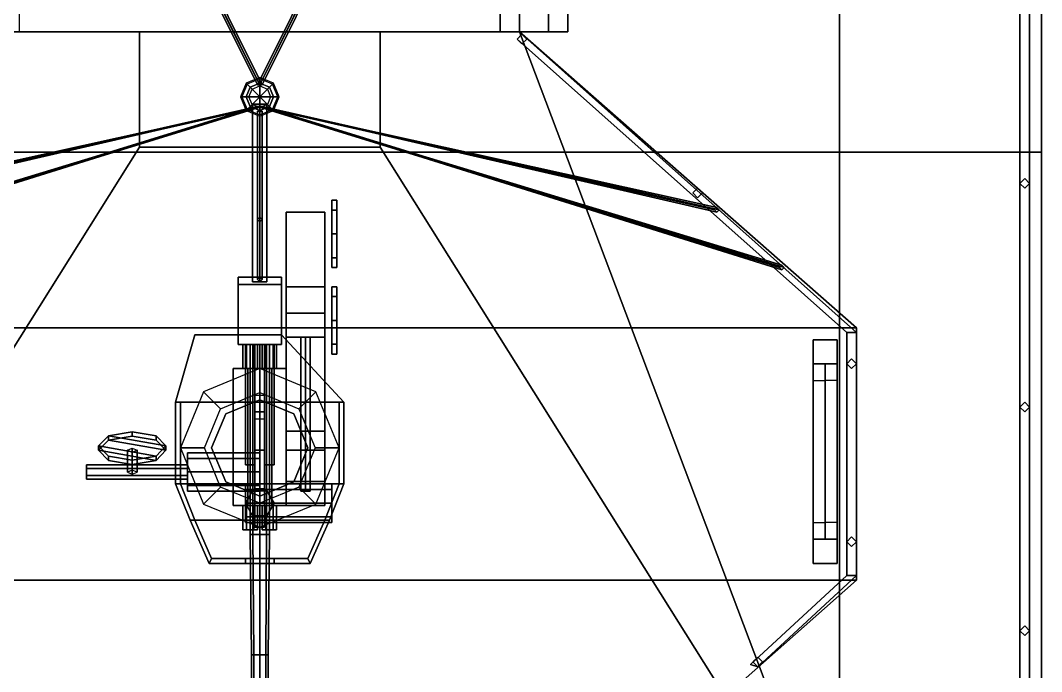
# Model space of a CAD drawing. Header units: millimetres. Extents: x -3.3 to 3.3, y -23.5 to 37.3.
# Drawn here: x -0.995 to 3.25, y -17.94 to -15.232 of the extents above; entities that cross this region are included whole.
import ezdxf

# ---------------------------------------------------------------- set-up
doc = ezdxf.new("R2010")
doc.units = ezdxf.units.MM
for name, color, linetype in [('gun', 1, 'Continuous'), ('railings', 6, 'Continuous'), ('sleeve', 5, 'Continuous'), ('turret', 2, 'Continuous')]:
    doc.layers.add(name, color=color, linetype=linetype)

msp = doc.modelspace()

# ---------------------------------------------------------------- linework, layer by layer
for points in [[(3.25, -23.47), (3.25, -15.78, -1.68), (3.25, 10.1, -1.68), (3.25, 19.01)], [(3.25, 10.1, -1.68), (3.25, -15.78, -1.68), (-3.25, -15.78, -1.68), (-3.25, 10.1, -1.68)], [(-3.25, -7.39, 2.17), (-3.25, -15.78, 2.17), (3.25, -15.78, 2.17), (3.25, -7.39, 2.17)], [(2.41, -15.78, 2.17), (3.25, -15.78, 2.17), (3.25, -7.39, 2.17), (2.41, -9.25, 2.17)], [(3.25, -15.78, 2.17), (3.25, -15.78), (3.25, -7.39), (3.25, -7.39, 2.17)], [(-0.99, -13.5, 5.02), (-1, -13.51, 5.02), (-0.01, -15.5, 7.67), (0, -15.5, 7.68)], [(-1, -13.51, 5.02), (-0.99, -13.52, 5.02), (0, -15.5, 7.66), (-0.01, -15.5, 7.67)], [(-0.98, -13.51, 5.02), (-0.99, -13.5, 5.02), (0, -15.5, 7.68), (0.01, -15.5, 7.67)], [(-0.99, -13.52, 5.02), (-0.98, -13.51, 5.02), (0.01, -15.5, 7.67), (0, -15.5, 7.66)], [(0.99, -13.5, 5.02), (0.98, -13.51, 5.02), (-0.01, -15.5, 7.67), (0, -15.5, 7.68)], [(0.98, -13.51, 5.02), (0.99, -13.52, 5.02), (0, -15.5, 7.66), (-0.01, -15.5, 7.67)], [(1, -13.51, 5.02), (0.99, -13.5, 5.02), (0, -15.5, 7.68), (0.01, -15.5, 7.67)], [(0.99, -13.52, 5.02), (1, -13.51, 5.02), (0.01, -15.5, 7.67), (0, -15.5, 7.66)], [(-1.08, -15.28, 5.02), (-2.48, -16.51, 5.02), (2.48, -16.51, 5.02), (1.08, -15.28, 5.02)], [(1.08, -15.28, 4.98), (2.48, -16.51, 4.98), (-2.48, -16.51, 4.98), (-1.08, -15.28, 4.98)], [(2.48, -16.51, 5.02), (2.48, -16.51, 4.98), (1.08, -15.28, 4.98), (1.08, -15.28, 5.02)], [(-0.04, -15.51, 9.3366), (-0.0566, -15.4934, 9.28), (-0.08, -15.55, 9.28), (-0.0566, -15.55, 9.3366)], [(0, -15.4934, 9.3366), (0, -15.47, 9.28), (-0.0566, -15.4934, 9.28), (-0.04, -15.51, 9.3366)], [(0, -15.475, 5.02), (-0.053, -15.497, 5.02), (-0.0318, -15.5182, 9.28), (0, -15.505, 9.28)], [(0, -15.55, 9.36), (0, -15.4934, 9.3366), (-0.04, -15.51, 9.3366), (0, -15.55, 9.36)], [(0.04, -15.51, 9.3366), (0.0566, -15.4934, 9.28), (0, -15.47, 9.28), (0, -15.4934, 9.3366)], [(0.053, -15.497, 5.02), (0, -15.475, 5.02), (0, -15.505, 9.28), (0.0318, -15.5182, 9.28)], [(0, -15.55, 9.36), (0.04, -15.51, 9.3366), (0, -15.4934, 9.3366), (0, -15.55, 9.36)], [(0.0566, -15.55, 9.3366), (0.08, -15.55, 9.28), (0.0566, -15.4934, 9.28), (0.04, -15.51, 9.3366)], [(-0.053, -15.497, 5.02), (-0.075, -15.55, 5.02), (-0.045, -15.55, 9.28), (-0.0318, -15.5182, 9.28)], [(0, -15.55, 9.36), (-0.04, -15.51, 9.3366), (-0.0566, -15.55, 9.3366), (0, -15.55, 9.36)], [(0, -15.55, 9.36), (0.0566, -15.55, 9.3366), (0.04, -15.51, 9.3366), (0, -15.55, 9.36)], [(0.075, -15.55, 5.02), (0.053, -15.497, 5.02), (0.0318, -15.5182, 9.28), (0.045, -15.55, 9.28)], [(-0.0566, -15.55, 9.3366), (-0.08, -15.55, 9.28), (-0.0566, -15.6066, 9.28), (-0.04, -15.59, 9.3366)], [(-0.075, -15.55, 5.02), (-0.053, -15.603, 5.02), (-0.0318, -15.5818, 9.28), (-0.045, -15.55, 9.28)], [(0, -15.55, 9.36), (-0.0566, -15.55, 9.3366), (-0.04, -15.59, 9.3366), (0, -15.55, 9.36)], [(0, -15.55, 9.36), (-0.04, -15.59, 9.3366), (0, -15.6066, 9.3366), (0, -15.55, 9.36)], [(0, -15.55, 9.36), (0.04, -15.59, 9.3366), (0.0566, -15.55, 9.3366), (0, -15.55, 9.36)], [(0, -15.55, 9.36), (0, -15.6066, 9.3366), (0.04, -15.59, 9.3366), (0, -15.55, 9.36)], [(0.053, -15.603, 5.02), (0.075, -15.55, 5.02), (0.045, -15.55, 9.28), (0.0318, -15.5818, 9.28)], [(0.04, -15.59, 9.3366), (0.0566, -15.6066, 9.28), (0.08, -15.55, 9.28), (0.0566, -15.55, 9.3366)], [(-2.17, -16.25, 5.02), (-2.18, -16.26, 5.02), (-0.01, -15.59, 8.93), (0, -15.59, 8.92)], [(-2.18, -16.26, 5.02), (-2.17, -16.27, 5.02), (0, -15.59, 8.94), (-0.01, -15.59, 8.93)], [(-2.16, -16.26, 5.02), (-2.17, -16.25, 5.02), (0, -15.59, 8.92), (0.01, -15.59, 8.93)], [(-2.17, -16.27, 5.02), (-2.16, -16.26, 5.02), (0.01, -15.59, 8.93), (0, -15.59, 8.94)], [(-1.9, -16.01, 5.02), (-1.91, -16.02, 5.02), (-0.01, -15.59, 8.5), (0, -15.59, 8.49)], [(-1.91, -16.02, 5.02), (-1.9, -16.03, 5.02), (0, -15.59, 8.51), (-0.01, -15.59, 8.5)], [(-1.89, -16.02, 5.02), (-1.9, -16.01, 5.02), (0, -15.59, 8.49), (0.01, -15.59, 8.5)], [(-1.9, -16.03, 5.02), (-1.89, -16.02, 5.02), (0.01, -15.59, 8.5), (0, -15.59, 8.51)], [(-0.04, -15.59, 9.3366), (-0.0566, -15.6066, 9.28), (0, -15.63, 9.28), (0, -15.6066, 9.3366)], [(-0.053, -15.603, 5.02), (0, -15.625, 5.02), (0, -15.595, 9.28), (-0.0318, -15.5818, 9.28)], [(-0.03, -15.58, 8.32), (0, -15.58, 8.29), (0, -16.32, 8.99), (-0.03, -16.32, 9.02)], [(0, -15.58, 8.35), (-0.03, -15.58, 8.32), (-0.03, -16.32, 9.02), (0, -16.32, 9.05)], [(2.17, -16.25, 5.02), (2.16, -16.26, 5.02), (-0.01, -15.59, 8.93), (0, -15.59, 8.92)], [(2.16, -16.26, 5.02), (2.17, -16.27, 5.02), (0, -15.59, 8.94), (-0.01, -15.59, 8.93)], [(1.9, -16.01, 5.02), (1.89, -16.02, 5.02), (-0.01, -15.59, 8.5), (0, -15.59, 8.49)], [(1.89, -16.02, 5.02), (1.9, -16.03, 5.02), (0, -15.59, 8.51), (-0.01, -15.59, 8.5)], [(-0.01, -15.61, 5.61), (0, -15.61, 5.6), (0, -16.07, 6.38), (-0.01, -16.06, 6.38)], [(0, -15.61, 5.62), (-0.01, -15.61, 5.61), (-0.01, -16.06, 6.38), (0, -16.05, 6.38)], [(0, -15.58, 8.29), (0.03, -15.58, 8.32), (0.03, -16.32, 9.02), (0, -16.32, 8.99)], [(0.03, -15.58, 8.32), (0, -15.58, 8.35), (0, -16.32, 9.05), (0.03, -16.32, 9.02)], [(0, -15.625, 5.02), (0.053, -15.603, 5.02), (0.0318, -15.5818, 9.28), (0, -15.595, 9.28)], [(2.18, -16.26, 5.02), (2.17, -16.25, 5.02), (0, -15.59, 8.92), (0.01, -15.59, 8.93)], [(2.17, -16.27, 5.02), (2.18, -16.26, 5.02), (0.01, -15.59, 8.93), (0, -15.59, 8.94)], [(1.91, -16.02, 5.02), (1.9, -16.01, 5.02), (0, -15.59, 8.49), (0.01, -15.59, 8.5)], [(1.9, -16.03, 5.02), (1.91, -16.02, 5.02), (0.01, -15.59, 8.5), (0, -15.59, 8.51)], [(0, -15.6066, 9.3366), (0, -15.63, 9.28), (0.0566, -15.6066, 9.28), (0.04, -15.59, 9.3366)], [(0, -15.61, 5.6), (0.01, -15.61, 5.61), (0.01, -16.06, 6.38), (0, -16.07, 6.38)], [(0.01, -15.61, 5.61), (0, -15.61, 5.62), (0, -16.05, 6.38), (0.01, -16.06, 6.38)], [(3.25, -15.78, -1.68), (3.25, -23.47, -0.75), (-3.25, -23.47, -0.75), (-3.25, -15.78, -1.68)], [(2.41, -20.38, 2.17), (3.25, -23.47, 2.17), (3.25, -15.78, 2.17), (2.41, -15.78, 2.17)], [(3.25, -23.47, 2.17), (3.25, -23.47), (3.25, -15.78), (3.25, -15.78, 2.17)], [(3.25, -23.47), (3.25, -23.47, -0.75), (3.25, -15.78, -1.68), (3.25, -23.47)], [(0, -16.05, 6.38), (-0.01, -16.06, 6.38), (-0.01, -16.31, 7.69), (0, -16.3, 7.69)], [(-0.01, -16.06, 6.38), (0, -16.07, 6.38), (0, -16.32, 7.69), (-0.01, -16.31, 7.69)], [(0.01, -16.06, 6.38), (0, -16.05, 6.38), (0, -16.3, 7.69), (0.01, -16.31, 7.69)], [(0, -16.07, 6.38), (0.01, -16.06, 6.38), (0.01, -16.31, 7.69), (0, -16.32, 7.69)], [(0, -16.3, 7.69), (-0.01, -16.31, 7.69), (-0.01, -16.31, 9), (0, -16.3, 9)], [(0.01, -16.31, 7.69), (0, -16.3, 7.69), (0, -16.3, 9), (0.01, -16.31, 9)], [(-0.01, -16.31, 7.69), (0, -16.32, 7.69), (0, -16.32, 9), (-0.01, -16.31, 9)], [(0, -16.32, 7.69), (0.01, -16.31, 7.69), (0.01, -16.31, 9), (0, -16.32, 9)], [(2.48, -17.56, 5.02), (2.48, -16.51, 5.02), (-2.48, -16.51, 5.02), (-2.48, -17.56, 5.02)], [(-2.48, -17.56, 4.98), (-2.48, -16.51, 4.98), (2.48, -16.51, 4.98), (2.48, -17.56, 4.98)], [(2.48, -16.51, 4.98), (2.48, -16.51, 5.02), (2.48, -17.56, 5.02), (2.48, -17.56, 4.98)], [(2.3, -16.56, 3.3), (2.3, -16.56, 4.98), (2.4, -16.56, 4.98), (2.4, -16.56, 3.3)], [(2.3, -16.66, 4.88), (2.3, -16.56, 4.98), (2.3, -16.56, 3.3), (2.3, -16.66, 3.3)], [(2.3, -16.56, 4.98), (2.3, -16.66, 4.88), (2.3, -17.39, 4.88), (2.3, -17.49, 4.98)], [(2.4, -16.56, 3.3), (2.4, -16.56, 4.98), (2.4, -16.66, 4.88), (2.4, -16.66, 3.3)], [(2.4, -17.39, 4.88), (2.4, -16.66, 4.88), (2.4, -16.56, 4.98), (2.4, -17.49, 4.98)], [(2.4, -16.66, 3.3), (2.4, -16.66, 4.88), (2.3, -16.66, 4.88), (2.3, -16.66, 3.3)], [(2.3, -16.66, 3.3), (2.3, -17.32, 4.88), (2.35, -17.32, 4.88), (2.35, -16.66, 3.3)], [(2.3, -17.39, 4.88), (2.3, -17.32, 4.88), (2.3, -16.66, 3.3), (2.3, -16.73, 3.3)], [(2.3, -17.39, 4.88), (2.3, -16.66, 4.88), (2.4, -16.66, 4.88), (2.4, -17.39, 4.88)], [(2.35, -16.66, 3.3), (2.35, -17.32, 4.88), (2.35, -17.39, 4.88), (2.35, -16.73, 3.3)], [(2.35, -17.39, 3.3), (2.35, -16.73, 4.88), (2.35, -16.66, 4.88), (2.35, -17.32, 3.3)], [(2.35, -17.32, 3.3), (2.35, -16.66, 4.88), (2.4, -16.66, 4.88), (2.4, -17.32, 3.3)], [(2.4, -16.66, 4.88), (2.4, -16.73, 4.88), (2.4, -17.39, 3.3), (2.4, -17.32, 3.3)], [(2.35, -16.73, 3.3), (2.35, -17.39, 4.88), (2.3, -17.39, 4.88), (2.3, -16.73, 3.3)], [(2.4, -17.39, 3.3), (2.4, -16.73, 4.88), (2.35, -16.73, 4.88), (2.35, -17.39, 3.3)], [(0, -16.81, 3.3), (-0.1414, -16.8686, 3.3), (-0.1414, -16.8686, 4.98), (0, -16.81, 4.98)], [(0.1414, -16.8686, 3.3), (0, -16.81, 3.3), (0, -16.81, 4.98), (0.1414, -16.8686, 4.98)], [(-0.1414, -16.8686, 3.3), (-0.2, -17.01, 3.3), (-0.2, -17.01, 4.98), (-0.1414, -16.8686, 4.98)], [(0.2, -17.01, 3.3), (0.1414, -16.8686, 3.3), (0.1414, -16.8686, 4.98), (0.2, -17.01, 4.98)], [(-0.2, -17.01, 3.3), (-0.1414, -17.1514, 3.3), (-0.1414, -17.1514, 4.98), (-0.2, -17.01, 4.98)], [(0.1414, -17.1514, 3.3), (0.2, -17.01, 3.3), (0.2, -17.01, 4.98), (0.1414, -17.1514, 4.98)], [(-0.1414, -17.1514, 3.3), (0, -17.21, 3.3), (0, -17.21, 4.98), (-0.1414, -17.1514, 4.98)], [(0, -17.21, 3.3), (0.1414, -17.1514, 3.3), (0.1414, -17.1514, 4.98), (0, -17.21, 4.98)], [(2.3, -17.39, 3.3), (2.3, -17.39, 4.88), (2.4, -17.39, 4.88), (2.4, -17.39, 3.3)], [(2.3, -17.49, 4.98), (2.3, -17.39, 4.88), (2.3, -17.39, 3.3), (2.3, -17.49, 3.3)], [(2.4, -17.39, 3.3), (2.4, -17.39, 4.88), (2.4, -17.49, 4.98), (2.4, -17.49, 3.3)], [(2.4, -17.49, 3.3), (2.4, -17.49, 4.98), (2.3, -17.49, 4.98), (2.3, -17.49, 3.3)], [(1.08, -18.8, 5.02), (2.48, -17.56, 5.02), (-2.48, -17.56, 5.02), (-1.08, -18.8, 5.02)], [(-1.08, -18.8, 4.98), (-2.48, -17.56, 4.98), (2.48, -17.56, 4.98), (1.08, -18.8, 4.98)], [(2.48, -17.56, 4.98), (2.48, -17.56, 5.02), (1.08, -18.8, 5.02), (1.08, -18.8, 4.98)]]:
    msp.add_3dface(points)
at = {"color": 3}
for points in [[(1.08, -13.42, 3.3), (1.08, -15.28, 3.3), (2.41, -18.8, 3.3), (2.41, -9.25, 3.3)], [(2.41, -18.8, 3.3), (2.41, -18.8, 2.17), (2.41, -9.25, 2.17), (2.41, -9.25, 3.3)], [(1.28, -15.28, 5.78), (1.08, -15.28, 5.57), (1.08, -13.42, 5.57), (1.28, -13.23, 5.78)], [(1.2, -13.31, 5.78), (1.2, -15.28, 5.78), (1.28, -15.28, 5.78), (1.28, -13.23, 5.78)], [(1, -13.5, 5.57), (1, -15.28, 5.57), (1.2, -15.28, 5.78), (1.2, -13.31, 5.78)], [(1.08, -15.28, 5.57), (1.08, -15.28, 3.3), (1.08, -13.42, 3.3), (1.08, -13.42, 5.57)], [(-1, -13.5, 5.02), (-1, -15.28, 5.02), (1, -15.28, 5.02), (1, -13.5, 5.02)], [(1, -13.5, 5.02), (1, -15.28, 5.02), (1, -15.28, 5.57), (1, -13.5, 5.57)], [(-1.08, -15.28, 3.3), (-2.41, -18.8, 3.3), (-0.5, -15.76, 3.3), (-0.5, -15.28, 3.3)], [(-1.08, -15.28, 3.3), (-0.5, -15.28, 3.3), (-0.5, -15.28, 4.98), (-1.08, -15.28, 4.98)], [(-0.5, -15.28, 3.3), (-0.5, -15.76, 3.3), (-0.5, -15.76, 4.98), (-0.5, -15.28, 4.98)], [(0.5, -15.28, 3.3), (1.08, -15.28, 3.3), (1.08, -15.28, 4.98), (0.5, -15.28, 4.98)], [(0.5, -15.76, 4.98), (0.5, -15.76, 3.3), (0.5, -15.28, 3.3), (0.5, -15.28, 4.98)], [(0.5, -15.28, 3.3), (0.5, -15.76, 3.3), (2.41, -18.8, 3.3), (1.08, -15.28, 3.3)], [(1, -15.28, 5.57), (1, -15.28, 5.02), (1.08, -15.28, 5.02), (1.08, -15.28, 5.57)], [(1.2, -15.28, 5.78), (1, -15.28, 5.57), (1.08, -15.28, 5.57), (1.28, -15.28, 5.78)], [(-0.5, -15.76, 3.3), (-2.41, -18.8, 3.3), (2.41, -18.8, 3.3), (0.5, -15.76, 3.3)], [(-0.5, -15.76, 4.98), (-0.5, -15.76, 3.3), (0.5, -15.76, 3.3), (0.5, -15.76, 4.98)]]:
    msp.add_3dface(points, dxfattribs=at)
at = {"layer": 'gun'}
for points in [[(-0.09, -16.3, 6.26), (-0.09, -16.33, 6.26), (0.09, -16.33, 6.26), (0.09, -16.3, 6.26)], [(0.09, -16.3, 6.26), (0.09, -16.3, 6.2), (-0.09, -16.3, 6.2), (-0.09, -16.3, 6.26)], [(0.09, -16.3, 6.2), (0.09, -16.58, 6.2), (-0.09, -16.58, 6.2), (-0.09, -16.3, 6.2)], [(-0.09, -16.3, 6.2), (-0.09, -16.58, 6.2), (-0.09, -16.33, 6.26), (-0.09, -16.3, 6.26)], [(0.09, -16.33, 6.26), (0.09, -16.58, 6.2), (0.09, -16.3, 6.2), (0.09, -16.3, 6.26)], [(0.09, -16.33, 6.33), (0.09, -16.33, 6.26), (-0.09, -16.33, 6.26), (-0.09, -16.33, 6.33)], [(-0.09, -16.33, 6.26), (-0.09, -16.58, 6.2), (-0.09, -16.54, 6.33), (-0.09, -16.33, 6.33)], [(-0.09, -16.33, 6.33), (-0.09, -16.54, 6.33), (0.09, -16.54, 6.33), (0.09, -16.33, 6.33)], [(0.09, -16.54, 6.33), (0.09, -16.58, 6.2), (0.09, -16.33, 6.26), (0.09, -16.33, 6.33)], [(-0.09, -16.54, 6.33), (-0.09, -16.58, 6.2), (-0.09, -16.58, 6.39), (-0.09, -16.54, 6.39)], [(-0.09, -16.54, 6.39), (-0.09, -16.58, 6.39), (0.09, -16.58, 6.39), (0.09, -16.54, 6.39)], [(0.09, -16.54, 6.39), (0.09, -16.54, 6.33), (-0.09, -16.54, 6.33), (-0.09, -16.54, 6.39)], [(0.09, -16.58, 6.39), (0.09, -16.58, 6.2), (0.09, -16.54, 6.33), (0.09, -16.54, 6.39)], [(-0.09, -16.58, 6.39), (-0.09, -16.58, 6.2), (0.09, -16.58, 6.2), (0.09, -16.58, 6.39)], [(-0.04, -16.58, 6.38), (-0.06, -16.58, 6.36), (-0.06, -17.08, 6.36), (-0.04, -17.08, 6.38)], [(-0.06, -16.58, 6.36), (-0.04, -16.58, 6.34), (-0.04, -17.08, 6.34), (-0.06, -17.08, 6.36)], [(-0.02, -16.58, 6.36), (-0.04, -16.58, 6.38), (-0.04, -17.08, 6.38), (-0.02, -17.08, 6.36)], [(-0.04, -16.58, 6.34), (-0.02, -16.58, 6.36), (-0.02, -17.08, 6.36), (-0.04, -17.08, 6.34)], [(-0.0283, -16.58, 6.2783), (-0.04, -16.58, 6.25), (-0.04, -17.37, 6.25), (-0.0283, -17.37, 6.2783)], [(-0.04, -16.58, 6.25), (-0.0283, -16.58, 6.2217), (-0.0283, -17.37, 6.2217), (-0.04, -17.37, 6.25)], [(0, -16.58, 6.29), (-0.0283, -16.58, 6.2783), (-0.0283, -17.37, 6.2783), (0, -17.37, 6.29)], [(-0.0283, -16.58, 6.2217), (0, -16.58, 6.21), (0, -17.37, 6.21), (-0.0283, -17.37, 6.2217)], [(0.0283, -16.58, 6.2783), (0, -16.58, 6.29), (0, -17.37, 6.29), (0.0283, -17.37, 6.2783)], [(0, -16.58, 6.21), (0.0283, -16.58, 6.2217), (0.0283, -17.37, 6.2217), (0, -17.37, 6.21)], [(0.04, -16.58, 6.38), (0.02, -16.58, 6.36), (0.02, -17.08, 6.36), (0.04, -17.08, 6.38)], [(0.02, -16.58, 6.36), (0.04, -16.58, 6.34), (0.04, -17.08, 6.34), (0.02, -17.08, 6.36)], [(0.04, -16.58, 6.25), (0.0283, -16.58, 6.2783), (0.0283, -17.37, 6.2783), (0.04, -17.37, 6.25)], [(0.0283, -16.58, 6.2217), (0.04, -16.58, 6.25), (0.04, -17.37, 6.25), (0.0283, -17.37, 6.2217)], [(0.06, -16.58, 6.36), (0.04, -16.58, 6.38), (0.04, -17.08, 6.38), (0.06, -17.08, 6.36)], [(0.04, -16.58, 6.34), (0.06, -16.58, 6.36), (0.06, -17.08, 6.36), (0.04, -17.08, 6.34)], [(-0.0247, -17.87, 6.2253), (-0.035, -17.87, 6.25), (-0.04, -17.37, 6.25), (-0.0283, -17.37, 6.2217)], [(-0.035, -17.87, 6.25), (-0.0247, -17.87, 6.2747), (-0.0283, -17.37, 6.2783), (-0.04, -17.37, 6.25)], [(0, -17.87, 6.215), (-0.0247, -17.87, 6.2253), (-0.0283, -17.37, 6.2217), (0, -17.37, 6.21)], [(-0.0247, -17.87, 6.2747), (0, -17.87, 6.285), (0, -17.37, 6.29), (-0.0283, -17.37, 6.2783)], [(0.0247, -17.87, 6.2253), (0, -17.87, 6.215), (0, -17.37, 6.21), (0.0283, -17.37, 6.2217)], [(0, -17.87, 6.285), (0.0247, -17.87, 6.2747), (0.0283, -17.37, 6.2783), (0, -17.37, 6.29)], [(0.035, -17.87, 6.25), (0.0247, -17.87, 6.2253), (0.0283, -17.37, 6.2217), (0.04, -17.37, 6.25)], [(0.0247, -17.87, 6.2747), (0.035, -17.87, 6.25), (0.04, -17.37, 6.25), (0.0283, -17.37, 6.2783)], [(-0.0247, -18.9, 6.2253), (-0.035, -18.9, 6.25), (-0.035, -17.87, 6.25), (-0.0247, -17.87, 6.2253)], [(-0.035, -18.9, 6.25), (-0.0247, -18.9, 6.2747), (-0.0247, -17.87, 6.2747), (-0.035, -17.87, 6.25)], [(0, -18.9, 6.215), (-0.0247, -18.9, 6.2253), (-0.0247, -17.87, 6.2253), (0, -17.87, 6.215)], [(-0.0247, -18.9, 6.2747), (0, -18.9, 6.285), (0, -17.87, 6.285), (-0.0247, -17.87, 6.2747)], [(0.0247, -18.9, 6.2253), (0, -18.9, 6.215), (0, -17.87, 6.215), (0.0247, -17.87, 6.2253)], [(0, -18.9, 6.285), (0.0247, -18.9, 6.2747), (0.0247, -17.87, 6.2747), (0, -17.87, 6.285)], [(0.035, -18.9, 6.25), (0.0247, -18.9, 6.2253), (0.0247, -17.87, 6.2253), (0.035, -17.87, 6.25)], [(0.0247, -18.9, 6.2747), (0.035, -18.9, 6.25), (0.035, -17.87, 6.25), (0.0247, -17.87, 6.2747)]]:
    msp.add_3dface(points, dxfattribs=at)
at = {"layer": 'railings'}
for points in [[(3.16, 20.36, 2.65), (3.16, -23.38, 2.65), (3.2, -23.38, 2.65), (3.2, 20.36, 2.65)], [(3.2, 20.36, 2.65), (3.2, -23.38, 2.65), (3.16, -23.38, 2.65), (3.16, 20.36, 2.65)], [(3.16, 20.36, 3.11), (3.16, -23.38, 3.11), (3.2, -23.38, 3.11), (3.2, 20.36, 3.11)], [(3.2, 20.36, 3.11), (3.2, -23.38, 3.11), (3.16, -23.38, 3.11), (3.16, 20.36, 3.11)], [(1.09, -15.29, 5.5), (2.48, -16.53, 5.5), (2.44, -16.53, 5.5), (1.07, -15.31, 5.5)], [(1.07, -15.31, 5.5), (2.44, -16.53, 5.5), (2.48, -16.53, 5.5), (1.09, -15.29, 5.5)], [(1.07, -15.31, 5.96), (2.44, -16.53, 5.96), (2.48, -16.53, 5.96), (1.09, -15.29, 5.96)], [(1.09, -15.29, 5.96), (2.48, -16.53, 5.96), (2.44, -16.53, 5.96), (1.07, -15.31, 5.96)], [(1.09, -15.29, 5.02), (1.07, -15.31, 5.02), (1.07, -15.31, 5.96), (1.09, -15.29, 5.96)], [(1.07, -15.31, 5.02), (1.09, -15.33, 5.02), (1.09, -15.33, 5.96), (1.07, -15.31, 5.96)], [(1.11, -15.31, 5.02), (1.09, -15.29, 5.02), (1.09, -15.29, 5.96), (1.11, -15.31, 5.96)], [(1.09, -15.33, 5.02), (1.11, -15.31, 5.02), (1.11, -15.31, 5.96), (1.09, -15.33, 5.96)], [(3.18, -15.89, 2.17), (3.16, -15.91, 2.17), (3.16, -15.91, 3.11), (3.18, -15.89, 3.11)], [(3.16, -15.91, 2.17), (3.18, -15.93, 2.17), (3.18, -15.93, 3.11), (3.16, -15.91, 3.11)], [(3.2, -15.91, 2.17), (3.18, -15.89, 2.17), (3.18, -15.89, 3.11), (3.2, -15.91, 3.11)], [(3.18, -15.93, 2.17), (3.2, -15.91, 2.17), (3.2, -15.91, 3.11), (3.18, -15.93, 3.11)], [(1.82, -15.93, 5.02), (1.8, -15.95, 5.02), (1.8, -15.95, 5.96), (1.82, -15.93, 5.96)], [(1.8, -15.95, 5.02), (1.82, -15.97, 5.02), (1.82, -15.97, 5.96), (1.8, -15.95, 5.96)], [(1.84, -15.95, 5.02), (1.82, -15.93, 5.02), (1.82, -15.93, 5.96), (1.84, -15.95, 5.96)], [(1.82, -15.97, 5.02), (1.84, -15.95, 5.02), (1.84, -15.95, 5.96), (1.82, -15.97, 5.96)], [(2.48, -16.53, 5.5), (2.48, -17.54, 5.5), (2.44, -17.54, 5.5), (2.44, -16.53, 5.5)], [(2.44, -16.53, 5.5), (2.44, -17.54, 5.5), (2.48, -17.54, 5.5), (2.48, -16.53, 5.5)], [(2.44, -16.53, 5.96), (2.44, -17.54, 5.96), (2.48, -17.54, 5.96), (2.48, -16.53, 5.96)], [(2.48, -16.53, 5.96), (2.48, -17.54, 5.96), (2.44, -17.54, 5.96), (2.44, -16.53, 5.96)], [(2.46, -16.64, 5.02), (2.44, -16.66, 5.02), (2.44, -16.66, 5.96), (2.46, -16.64, 5.96)], [(2.48, -16.66, 5.02), (2.46, -16.64, 5.02), (2.46, -16.64, 5.96), (2.48, -16.66, 5.96)], [(2.44, -16.66, 5.02), (2.46, -16.68, 5.02), (2.46, -16.68, 5.96), (2.44, -16.66, 5.96)], [(2.46, -16.68, 5.02), (2.48, -16.66, 5.02), (2.48, -16.66, 5.96), (2.46, -16.68, 5.96)], [(3.18, -16.82, 2.17), (3.16, -16.84, 2.17), (3.16, -16.84, 3.11), (3.18, -16.82, 3.11)], [(3.16, -16.84, 2.17), (3.18, -16.86, 2.17), (3.18, -16.86, 3.11), (3.16, -16.84, 3.11)], [(3.2, -16.84, 2.17), (3.18, -16.82, 2.17), (3.18, -16.82, 3.11), (3.2, -16.84, 3.11)], [(3.18, -16.86, 2.17), (3.2, -16.84, 2.17), (3.2, -16.84, 3.11), (3.18, -16.86, 3.11)], [(2.46, -17.38, 5.02), (2.44, -17.4, 5.02), (2.44, -17.4, 5.96), (2.46, -17.38, 5.96)], [(2.44, -17.4, 5.02), (2.46, -17.42, 5.02), (2.46, -17.42, 5.96), (2.44, -17.4, 5.96)], [(2.48, -17.4, 5.02), (2.46, -17.38, 5.02), (2.46, -17.38, 5.96), (2.48, -17.4, 5.96)], [(2.46, -17.42, 5.02), (2.48, -17.4, 5.02), (2.48, -17.4, 5.96), (2.46, -17.42, 5.96)], [(2.48, -17.54, 5.5), (2.07, -17.92, 5.5), (2.04, -17.91, 5.5), (2.44, -17.54, 5.5)], [(2.44, -17.54, 5.5), (2.04, -17.91, 5.5), (2.07, -17.92, 5.5), (2.48, -17.54, 5.5)], [(2.44, -17.54, 5.96), (2.04, -17.91, 5.96), (2.07, -17.92, 5.96), (2.48, -17.54, 5.96)], [(2.48, -17.54, 5.96), (2.07, -17.92, 5.96), (2.04, -17.91, 5.96), (2.44, -17.54, 5.96)], [(3.18, -17.75, 2.17), (3.16, -17.77, 2.17), (3.16, -17.77, 3.11), (3.18, -17.75, 3.11)], [(3.16, -17.77, 2.17), (3.18, -17.79, 2.17), (3.18, -17.79, 3.11), (3.16, -17.77, 3.11)], [(3.2, -17.77, 2.17), (3.18, -17.75, 2.17), (3.18, -17.75, 3.11), (3.2, -17.77, 3.11)], [(3.18, -17.79, 2.17), (3.2, -17.77, 2.17), (3.2, -17.77, 3.11), (3.18, -17.79, 3.11)], [(2.07, -17.88, 5.02), (2.05, -17.9, 5.02), (2.05, -17.9, 5.96), (2.07, -17.88, 5.96)], [(2.05, -17.9, 5.02), (2.07, -17.92, 5.02), (2.07, -17.92, 5.96), (2.05, -17.9, 5.96)], [(2.09, -17.9, 5.02), (2.07, -17.88, 5.02), (2.07, -17.88, 5.96), (2.09, -17.9, 5.96)], [(2.07, -17.92, 5.02), (2.09, -17.9, 5.02), (2.09, -17.9, 5.96), (2.07, -17.92, 5.96)]]:
    msp.add_3dface(points, dxfattribs=at)
at = {"layer": 'sleeve'}
for points in [[(-0.055, -16.58, 6.386), (-0.025, -16.58, 6.386), (-0.01, -16.58, 6.36), (-0.07, -16.58, 6.36)], [(-0.07, -16.58, 6.36), (-0.01, -16.58, 6.36), (-0.025, -16.58, 6.334), (-0.055, -16.58, 6.334)], [(-0.055, -16.58, 6.386), (-0.07, -16.58, 6.36), (-0.07, -16.68, 6.36), (-0.055, -16.68, 6.386)], [(-0.07, -16.58, 6.36), (-0.055, -16.58, 6.334), (-0.055, -16.68, 6.334), (-0.07, -16.68, 6.36)], [(-0.025, -16.58, 6.386), (-0.055, -16.58, 6.386), (-0.055, -16.68, 6.386), (-0.025, -16.68, 6.386)], [(-0.055, -16.58, 6.334), (-0.025, -16.58, 6.334), (-0.025, -16.68, 6.334), (-0.055, -16.68, 6.334)], [(-0.01, -16.58, 6.36), (-0.025, -16.58, 6.386), (-0.025, -16.68, 6.386), (-0.01, -16.68, 6.36)], [(-0.025, -16.58, 6.334), (-0.01, -16.58, 6.36), (-0.01, -16.68, 6.36), (-0.025, -16.68, 6.334)], [(0.01, -16.58, 6.36), (0.07, -16.58, 6.36), (0.055, -16.58, 6.334), (0.025, -16.58, 6.334)], [(0.025, -16.58, 6.386), (0.055, -16.58, 6.386), (0.07, -16.58, 6.36), (0.01, -16.58, 6.36)], [(0.025, -16.58, 6.386), (0.01, -16.58, 6.36), (0.01, -16.68, 6.36), (0.025, -16.68, 6.386)], [(0.01, -16.58, 6.36), (0.025, -16.58, 6.334), (0.025, -16.68, 6.334), (0.01, -16.68, 6.36)], [(0.055, -16.58, 6.386), (0.025, -16.58, 6.386), (0.025, -16.68, 6.386), (0.055, -16.68, 6.386)], [(0.025, -16.58, 6.334), (0.055, -16.58, 6.334), (0.055, -16.68, 6.334), (0.025, -16.68, 6.334)], [(0.07, -16.58, 6.36), (0.055, -16.58, 6.386), (0.055, -16.68, 6.386), (0.07, -16.68, 6.36)], [(0.055, -16.58, 6.334), (0.07, -16.58, 6.36), (0.07, -16.68, 6.36), (0.055, -16.68, 6.334)], [(0.11, -16.68, 6.37), (0.11, -16.68, 6.2), (-0.11, -16.68, 6.2), (-0.11, -16.68, 6.37)], [(0.05, -16.68, 6.44), (0.11, -16.68, 6.37), (-0.11, -16.68, 6.37), (-0.05, -16.68, 6.44)], [(0.11, -16.68, 6.2), (0.11, -17.25, 6.2), (-0.11, -17.25, 6.2), (-0.11, -16.68, 6.2)], [(-0.11, -16.68, 6.2), (-0.11, -17.25, 6.2), (-0.11, -17.25, 6.37), (-0.11, -16.68, 6.37)], [(-0.11, -16.68, 6.37), (-0.11, -17.25, 6.37), (-0.05, -17.25, 6.44), (-0.05, -16.68, 6.44)], [(-0.05, -16.68, 6.44), (-0.05, -17.25, 6.44), (0.05, -17.25, 6.44), (0.05, -16.68, 6.44)], [(0.05, -17.25, 6.44), (0.11, -17.25, 6.37), (0.11, -16.68, 6.37), (0.05, -16.68, 6.44)], [(0.11, -17.25, 6.37), (0.11, -17.25, 6.2), (0.11, -16.68, 6.2), (0.11, -16.68, 6.37)], [(0.02, -16.79, 6.2), (0.02, -16.82, 5.94), (-0.02, -16.82, 5.94), (-0.02, -16.79, 6.2)], [(-0.02, -16.82, 5.94), (-0.02, -16.86, 5.98), (-0.02, -16.89, 6.2), (-0.02, -16.79, 6.2)], [(0.02, -16.89, 6.2), (0.02, -16.86, 5.98), (0.02, -16.82, 5.94), (0.02, -16.79, 6.2)], [(-0.02, -17.02, 5.92), (-0.02, -17.02, 5.96), (-0.02, -16.86, 5.98), (-0.02, -16.82, 5.94)], [(0.02, -16.82, 5.94), (0.02, -17.02, 5.92), (-0.02, -17.02, 5.92), (-0.02, -16.82, 5.94)], [(0.02, -16.86, 5.98), (0.02, -17.02, 5.96), (0.02, -17.02, 5.92), (0.02, -16.82, 5.94)], [(-0.02, -16.89, 6.2), (-0.02, -16.86, 5.98), (0.02, -16.86, 5.98), (0.02, -16.89, 6.2)], [(-0.02, -16.86, 5.98), (-0.02, -17.02, 5.96), (0.02, -17.02, 5.96), (0.02, -16.86, 5.98)], [(-0.02, -17.02, 5.96), (-0.02, -17.18, 5.99), (0.02, -17.18, 5.99), (0.02, -17.02, 5.96)], [(0.02, -17.02, 5.92), (0.02, -17.18, 5.95), (-0.02, -17.18, 5.95), (-0.02, -17.02, 5.92)], [(-0.02, -17.18, 5.95), (-0.02, -17.18, 5.99), (-0.02, -17.02, 5.96), (-0.02, -17.02, 5.92)], [(0.02, -17.02, 5.96), (0.02, -17.18, 5.99), (0.02, -17.18, 5.95), (0.02, -17.02, 5.92)], [(-0.02, -17.18, 5.99), (-0.02, -17.34, 6.08), (0.02, -17.34, 6.08), (0.02, -17.18, 5.99)], [(-0.02, -17.34, 6.04), (-0.02, -17.34, 6.08), (-0.02, -17.18, 5.99), (-0.02, -17.18, 5.95)], [(0.02, -17.18, 5.95), (0.02, -17.34, 6.04), (-0.02, -17.34, 6.04), (-0.02, -17.18, 5.95)], [(0.02, -17.18, 5.99), (0.02, -17.34, 6.08), (0.02, -17.34, 6.04), (0.02, -17.18, 5.95)], [(-0.11, -17.25, 6.37), (-0.11, -17.25, 6.2), (0.11, -17.25, 6.2), (0.11, -17.25, 6.37)], [(-0.05, -17.25, 6.44), (-0.11, -17.25, 6.37), (0.11, -17.25, 6.37), (0.05, -17.25, 6.44)], [(-0.07, -17.25, 6.36), (-0.055, -17.25, 6.334), (-0.055, -17.35, 6.334), (-0.07, -17.35, 6.36)], [(-0.055, -17.25, 6.386), (-0.07, -17.25, 6.36), (-0.07, -17.35, 6.36), (-0.055, -17.35, 6.386)], [(-0.055, -17.25, 6.334), (-0.025, -17.25, 6.334), (-0.025, -17.35, 6.334), (-0.055, -17.35, 6.334)], [(-0.025, -17.25, 6.386), (-0.055, -17.25, 6.386), (-0.055, -17.35, 6.386), (-0.025, -17.35, 6.386)], [(-0.025, -17.25, 6.334), (-0.01, -17.25, 6.36), (-0.01, -17.35, 6.36), (-0.025, -17.35, 6.334)], [(-0.01, -17.25, 6.36), (-0.025, -17.25, 6.386), (-0.025, -17.35, 6.386), (-0.01, -17.35, 6.36)], [(0.01, -17.25, 6.36), (0.025, -17.25, 6.334), (0.025, -17.35, 6.334), (0.01, -17.35, 6.36)], [(0.025, -17.25, 6.386), (0.01, -17.25, 6.36), (0.01, -17.35, 6.36), (0.025, -17.35, 6.386)], [(0.025, -17.25, 6.334), (0.055, -17.25, 6.334), (0.055, -17.35, 6.334), (0.025, -17.35, 6.334)], [(0.055, -17.25, 6.386), (0.025, -17.25, 6.386), (0.025, -17.35, 6.386), (0.055, -17.35, 6.386)], [(0.055, -17.25, 6.334), (0.07, -17.25, 6.36), (0.07, -17.35, 6.36), (0.055, -17.35, 6.334)], [(0.07, -17.25, 6.36), (0.055, -17.25, 6.386), (0.055, -17.35, 6.386), (0.07, -17.35, 6.36)], [(-0.01, -17.35, 6.36), (-0.07, -17.35, 6.36), (-0.055, -17.35, 6.334), (-0.025, -17.35, 6.334)], [(-0.025, -17.35, 6.386), (-0.055, -17.35, 6.386), (-0.07, -17.35, 6.36), (-0.01, -17.35, 6.36)], [(0.02, -17.34, 6.04), (0.02, -17.34, 6.08), (-0.02, -17.34, 6.08), (-0.02, -17.34, 6.04)], [(0.055, -17.35, 6.386), (0.025, -17.35, 6.386), (0.01, -17.35, 6.36), (0.07, -17.35, 6.36)], [(0.07, -17.35, 6.36), (0.01, -17.35, 6.36), (0.025, -17.35, 6.334), (0.055, -17.35, 6.334)]]:
    msp.add_3dface(points, dxfattribs=at)
at = {"layer": 'turret'}
for points in [[(0.3, -15.98, 6.09), (0.3, -16.219, 5.991), (0.3, -16.26, 6.09), (0.3, -16.021, 6.189)], [(0.32, -16.021, 6.189), (0.32, -15.98, 6.09), (0.3, -15.98, 6.09), (0.3, -16.021, 6.189)], [(0.3, -16.021, 5.991), (0.3, -16.12, 5.95), (0.3, -16.219, 5.991), (0.3, -15.98, 6.09)], [(0.32, -15.98, 6.09), (0.32, -16.021, 5.991), (0.3, -16.021, 5.991), (0.3, -15.98, 6.09)], [(0.32, -16.26, 6.09), (0.32, -16.021, 5.991), (0.32, -15.98, 6.09), (0.32, -16.219, 6.189)], [(0.32, -16.219, 6.189), (0.32, -15.98, 6.09), (0.32, -16.021, 6.189), (0.32, -16.12, 6.23)], [(0.11, -16.03, 6.24), (0.11, -16.34, 6.24), (0.27, -16.34, 6.24), (0.27, -16.03, 6.24)], [(0.27, -16.03, 6.1), (0.27, -16.55, 6.1), (0.11, -16.55, 6.1), (0.11, -16.03, 6.1)], [(0.11, -16.03, 6.1), (0.11, -16.55, 6.1), (0.11, -16.34, 6.24), (0.11, -16.03, 6.24)], [(0.27, -16.03, 6.24), (0.27, -16.03, 6.1), (0.11, -16.03, 6.1), (0.11, -16.03, 6.24)], [(0.27, -16.34, 6.24), (0.27, -16.55, 6.1), (0.27, -16.03, 6.1), (0.27, -16.03, 6.24)], [(0.3, -16.021, 6.189), (0.3, -16.26, 6.09), (0.3, -16.219, 6.189), (0.3, -16.12, 6.23)], [(0.32, -16.021, 5.991), (0.32, -16.12, 5.95), (0.3, -16.12, 5.95), (0.3, -16.021, 5.991)], [(0.32, -16.12, 6.23), (0.32, -16.021, 6.189), (0.3, -16.021, 6.189), (0.3, -16.12, 6.23)], [(0.32, -16.219, 5.991), (0.32, -16.12, 5.95), (0.32, -16.021, 5.991), (0.32, -16.26, 6.09)], [(0.32, -16.12, 5.95), (0.32, -16.219, 5.991), (0.3, -16.219, 5.991), (0.3, -16.12, 5.95)], [(0.32, -16.219, 6.189), (0.32, -16.12, 6.23), (0.3, -16.12, 6.23), (0.3, -16.219, 6.189)], [(0.32, -16.219, 5.991), (0.32, -16.26, 6.09), (0.3, -16.26, 6.09), (0.3, -16.219, 5.991)], [(0.32, -16.26, 6.09), (0.32, -16.219, 6.189), (0.3, -16.219, 6.189), (0.3, -16.26, 6.09)], [(0.11, -16.34, 6.24), (0.11, -16.55, 6.1), (0.11, -16.55, 6.2), (0.11, -16.34, 6.28)], [(0.27, -16.34, 6.28), (0.27, -16.34, 6.24), (0.11, -16.34, 6.24), (0.11, -16.34, 6.28)], [(0.11, -16.34, 6.28), (0.11, -16.94, 6.28), (0.27, -16.94, 6.28), (0.27, -16.34, 6.28)], [(0.11, -16.55, 6.2), (0.11, -17.25, 6.2), (0.11, -16.94, 6.28), (0.11, -16.34, 6.28)], [(0.27, -16.55, 6.2), (0.27, -16.55, 6.1), (0.27, -16.34, 6.24), (0.27, -16.34, 6.28)], [(0.27, -16.94, 6.28), (0.27, -17.25, 6.2), (0.27, -16.55, 6.2), (0.27, -16.34, 6.28)], [(0.3, -16.34, 5.97), (0.3, -16.579, 5.871), (0.3, -16.62, 5.97), (0.3, -16.381, 6.069)], [(0.3, -16.381, 5.871), (0.3, -16.48, 5.83), (0.3, -16.579, 5.871), (0.3, -16.34, 5.97)], [(0.32, -16.34, 5.97), (0.32, -16.381, 5.871), (0.3, -16.381, 5.871), (0.3, -16.34, 5.97)], [(0.32, -16.381, 6.069), (0.32, -16.34, 5.97), (0.3, -16.34, 5.97), (0.3, -16.381, 6.069)], [(0.32, -16.579, 6.069), (0.32, -16.34, 5.97), (0.32, -16.381, 6.069), (0.32, -16.48, 6.11)], [(0.32, -16.62, 5.97), (0.32, -16.381, 5.871), (0.32, -16.34, 5.97), (0.32, -16.579, 6.069)], [(0.3, -16.381, 6.069), (0.3, -16.62, 5.97), (0.3, -16.579, 6.069), (0.3, -16.48, 6.11)], [(0.32, -16.381, 5.871), (0.32, -16.48, 5.83), (0.3, -16.48, 5.83), (0.3, -16.381, 5.871)], [(0.32, -16.48, 6.11), (0.32, -16.381, 6.069), (0.3, -16.381, 6.069), (0.3, -16.48, 6.11)], [(0.32, -16.579, 5.871), (0.32, -16.48, 5.83), (0.32, -16.381, 5.871), (0.32, -16.62, 5.97)], [(0.11, -16.45, 6.01), (0.11, -16.55, 6.03), (0.27, -16.55, 6.03), (0.27, -16.45, 6.01)], [(0.27, -16.45, 5.92), (0.27, -16.55, 5.92), (0.11, -16.55, 5.92), (0.11, -16.45, 5.92)], [(0.27, -16.45, 6.01), (0.27, -16.45, 5.92), (0.11, -16.45, 5.92), (0.11, -16.45, 6.01)], [(0.11, -16.45, 5.92), (0.11, -16.55, 5.92), (0.11, -16.55, 6.03), (0.11, -16.45, 6.01)], [(0.27, -16.55, 6.03), (0.27, -16.55, 5.92), (0.27, -16.45, 5.92), (0.27, -16.45, 6.01)], [(0.32, -16.48, 5.83), (0.32, -16.579, 5.871), (0.3, -16.579, 5.871), (0.3, -16.48, 5.83)], [(0.32, -16.579, 6.069), (0.32, -16.48, 6.11), (0.3, -16.48, 6.11), (0.3, -16.579, 6.069)], [(0.09, -16.54, 5.12), (0.35, -16.82, 5.12), (-0.35, -16.82, 5.12), (-0.27, -16.54, 5.12)], [(-0.27, -16.54, 5.12), (-0.35, -16.82, 5.12), (-0.35, -16.82, 5.14), (-0.27, -16.54, 5.14)], [(-0.27, -16.54, 5.14), (-0.35, -16.82, 5.14), (0.35, -16.82, 5.14), (0.09, -16.54, 5.14)], [(0.09, -16.54, 5.14), (0.09, -16.54, 5.12), (-0.27, -16.54, 5.12), (-0.27, -16.54, 5.14)], [(0.35, -16.82, 5.14), (0.35, -16.82, 5.12), (0.09, -16.54, 5.12), (0.09, -16.54, 5.14)], [(0.11, -16.55, 6.2), (0.11, -16.55, 6.1), (0.27, -16.55, 6.1), (0.27, -16.55, 6.2)], [(0.11, -16.55, 6.03), (0.11, -16.55, 5.92), (0.27, -16.55, 5.92), (0.27, -16.55, 6.03)], [(0.27, -16.55, 6.2), (0.27, -17.02, 6.2), (0.11, -17.02, 6.2), (0.11, -16.55, 6.2)], [(0.17, -16.55, 6), (0.19, -16.55, 5.98), (0.19, -17.19, 6.03), (0.17, -17.19, 6.05)], [(0.19, -16.55, 6.02), (0.17, -16.55, 6), (0.17, -17.19, 6.05), (0.19, -17.19, 6.07)], [(0.19, -16.55, 5.98), (0.21, -16.55, 6), (0.21, -17.19, 6.05), (0.19, -17.19, 6.03)], [(0.21, -16.55, 6), (0.19, -16.55, 6.02), (0.19, -17.19, 6.07), (0.21, -17.19, 6.05)], [(0.32, -16.579, 5.871), (0.32, -16.62, 5.97), (0.3, -16.62, 5.97), (0.3, -16.579, 5.871)], [(0.32, -16.62, 5.97), (0.32, -16.579, 6.069), (0.3, -16.579, 6.069), (0.3, -16.62, 5.97)], [(0, -16.68, 5.02), (-0.2333, -16.7767, 5.02), (-0.1626, -16.8474, 5.12), (0, -16.78, 5.12)], [(0.2333, -16.7767, 5.02), (0, -16.68, 5.02), (0, -16.78, 5.12), (0.1626, -16.8474, 5.12)], [(-0.2333, -16.7767, 5.02), (-0.33, -17.01, 5.02), (-0.23, -17.01, 5.12), (-0.1626, -16.8474, 5.12)], [(0.33, -17.01, 5.02), (0.2333, -16.7767, 5.02), (0.1626, -16.8474, 5.12), (0.23, -17.01, 5.12)], [(-0.35, -16.82, 5.12), (-0.35, -17.16, 5.12), (-0.35, -17.16, 5.75), (-0.35, -16.82, 5.18)], [(-0.35, -17.16, 5.75), (-0.33, -17.16, 5.75), (-0.33, -16.82, 5.18), (-0.35, -16.82, 5.18)], [(0.35, -16.82, 5.12), (0.35, -17.16, 5.12), (-0.35, -17.16, 5.12), (-0.35, -16.82, 5.12)], [(-0.35, -16.82, 5.18), (-0.33, -16.82, 5.18), (-0.33, -16.82, 5.14), (-0.35, -16.82, 5.14)], [(-0.33, -16.82, 5.18), (-0.33, -17.16, 5.75), (-0.33, -17.16, 5.14), (-0.33, -16.82, 5.14)], [(-0.33, -16.82, 5.14), (-0.33, -17.16, 5.14), (0.33, -17.16, 5.14), (0.33, -16.82, 5.14)], [(0.33, -16.82, 5.14), (0.33, -17.16, 5.14), (0.33, -17.16, 5.75), (0.33, -16.82, 5.18)], [(0.33, -17.16, 5.75), (0.35, -17.16, 5.75), (0.35, -16.82, 5.18), (0.33, -16.82, 5.18)], [(0.33, -16.82, 5.18), (0.35, -16.82, 5.18), (0.35, -16.82, 5.14), (0.33, -16.82, 5.14)], [(0.35, -16.82, 5.18), (0.35, -17.16, 5.75), (0.35, -17.16, 5.12), (0.35, -16.82, 5.12)], [(-0.67, -17.0019, 5.9785), (-0.629, -16.96, 5.8887), (-0.629, -16.9782, 5.8803), (-0.67, -17.02, 5.97)], [(-0.67, -17.0019, 5.9785), (-0.431, -17.0437, 6.0682), (-0.39, -17.0019, 5.9785), (-0.629, -16.96, 5.8887)], [(-0.431, -17.0618, 6.0597), (-0.67, -17.02, 5.97), (-0.629, -16.9782, 5.8803), (-0.39, -17.02, 5.97)], [(-0.629, -16.96, 5.8887), (-0.39, -17.0019, 5.9785), (-0.431, -16.96, 5.8887), (-0.53, -16.9427, 5.8516)], [(-0.629, -16.96, 5.8887), (-0.53, -16.9427, 5.8516), (-0.53, -16.9608, 5.8431), (-0.629, -16.9782, 5.8803)], [(-0.39, -17.02, 5.97), (-0.629, -16.9782, 5.8803), (-0.53, -16.9608, 5.8431), (-0.431, -16.9782, 5.8803)], [(-0.53, -16.9427, 5.8516), (-0.431, -16.96, 5.8887), (-0.431, -16.9782, 5.8803), (-0.53, -16.9608, 5.8431)], [(-0.431, -16.96, 5.8887), (-0.39, -17.0019, 5.9785), (-0.39, -17.02, 5.97), (-0.431, -16.9782, 5.8803)], [(0.11, -16.94, 6.28), (0.11, -17.25, 6.2), (0.27, -17.25, 6.2), (0.27, -16.94, 6.28)], [(-0.629, -17.0437, 6.0682), (-0.67, -17.0019, 5.9785), (-0.67, -17.02, 5.97), (-0.629, -17.0618, 6.0597)], [(-0.629, -17.0437, 6.0682), (-0.53, -17.061, 6.1053), (-0.431, -17.0437, 6.0682), (-0.67, -17.0019, 5.9785)], [(-0.53, -17.0792, 6.0969), (-0.629, -17.0618, 6.0597), (-0.67, -17.02, 5.97), (-0.431, -17.0618, 6.0597)], [(-0.55, -17.02, 5.97), (-0.53, -17.0115, 5.9519), (-0.53, -17.1022, 5.9096), (-0.55, -17.1106, 5.9277)], [(-0.53, -17.0285, 5.9881), (-0.55, -17.02, 5.97), (-0.55, -17.1106, 5.9277), (-0.53, -17.1191, 5.9459)], [(-0.53, -17.0115, 5.9519), (-0.51, -17.02, 5.97), (-0.51, -17.1106, 5.9277), (-0.53, -17.1022, 5.9096)], [(-0.51, -17.02, 5.97), (-0.53, -17.0285, 5.9881), (-0.53, -17.1191, 5.9459), (-0.51, -17.1106, 5.9277)], [(-0.39, -17.0019, 5.9785), (-0.431, -17.0437, 6.0682), (-0.431, -17.0618, 6.0597), (-0.39, -17.02, 5.97)], [(-0.33, -17.01, 5.02), (-0.2333, -17.2433, 5.02), (-0.1626, -17.1726, 5.12), (-0.23, -17.01, 5.12)], [(0.27, -17.02, 6.2), (0.27, -17.02, 5.92), (0.11, -17.02, 5.92), (0.11, -17.02, 6.2)], [(0.11, -17.02, 5.92), (0.11, -17.15, 5.94), (0.11, -17.25, 6.2), (0.11, -17.02, 6.2)], [(0.27, -17.02, 5.92), (0.27, -17.15, 5.94), (0.11, -17.15, 5.94), (0.11, -17.02, 5.92)], [(0.2333, -17.2433, 5.02), (0.33, -17.01, 5.02), (0.23, -17.01, 5.12), (0.1626, -17.1726, 5.12)], [(0.27, -17.25, 6.2), (0.27, -17.15, 5.94), (0.27, -17.02, 5.92), (0.27, -17.02, 6.2)], [(-0.53, -17.061, 6.1053), (-0.629, -17.0437, 6.0682), (-0.629, -17.0618, 6.0597), (-0.53, -17.0792, 6.0969)], [(-0.431, -17.0437, 6.0682), (-0.53, -17.061, 6.1053), (-0.53, -17.0792, 6.0969), (-0.431, -17.0618, 6.0597)], [(-0.3, -17.1666, 5.9866), (-0.3, -17.03, 5.93), (-0.3, -17.0534, 5.8734), (-0.3, -17.19, 5.93)], [(-0.3, -17.11, 6.01), (-0.3, -17.0534, 5.9866), (-0.3, -17.03, 5.93), (-0.3, -17.1666, 5.9866)], [(0, -17.0534, 5.9866), (0, -17.03, 5.93), (-0.3, -17.03, 5.93), (-0.3, -17.0534, 5.9866)], [(0, -17.03, 5.93), (0, -17.0534, 5.8734), (-0.3, -17.0534, 5.8734), (-0.3, -17.03, 5.93)], [(-0.3, -17.19, 5.93), (-0.3, -17.0534, 5.8734), (-0.3, -17.11, 5.85), (-0.3, -17.1666, 5.8734)], [(0, -17.11, 6.01), (0, -17.0534, 5.9866), (-0.3, -17.0534, 5.9866), (-0.3, -17.11, 6.01)], [(0, -17.0534, 5.8734), (0, -17.11, 5.85), (-0.3, -17.11, 5.85), (-0.3, -17.0534, 5.8734)], [(0, -17.11, 5.85), (0, -17.0534, 5.8734), (0, -17.03, 5.93), (0, -17.1666, 5.8734)], [(0, -17.1666, 5.8734), (0, -17.03, 5.93), (0, -17.0534, 5.9866), (0, -17.19, 5.93)], [(0, -17.19, 5.93), (0, -17.0534, 5.9866), (0, -17.11, 6.01), (0, -17.1666, 5.9866)], [(-0.72, -17.14, 5.93), (-0.72, -17.08, 5.93), (-0.72, -17.095, 5.904), (-0.72, -17.125, 5.904)], [(-0.72, -17.125, 5.956), (-0.72, -17.095, 5.956), (-0.72, -17.08, 5.93), (-0.72, -17.14, 5.93)], [(-0.3, -17.08, 5.93), (-0.3, -17.095, 5.904), (-0.72, -17.095, 5.904), (-0.72, -17.08, 5.93)], [(-0.3, -17.095, 5.956), (-0.3, -17.08, 5.93), (-0.72, -17.08, 5.93), (-0.72, -17.095, 5.956)], [(-0.3, -17.095, 5.904), (-0.3, -17.125, 5.904), (-0.72, -17.125, 5.904), (-0.72, -17.095, 5.904)], [(-0.3, -17.125, 5.956), (-0.3, -17.095, 5.956), (-0.72, -17.095, 5.956), (-0.72, -17.125, 5.956)], [(-0.3, -17.125, 5.904), (-0.3, -17.14, 5.93), (-0.72, -17.14, 5.93), (-0.72, -17.125, 5.904)], [(-0.3, -17.14, 5.93), (-0.3, -17.125, 5.956), (-0.72, -17.125, 5.956), (-0.72, -17.14, 5.93)], [(0, -17.1666, 5.9866), (0, -17.11, 6.01), (-0.3, -17.11, 6.01), (-0.3, -17.1666, 5.9866)], [(0, -17.11, 5.85), (0, -17.1666, 5.8734), (-0.3, -17.1666, 5.8734), (-0.3, -17.11, 5.85)], [(-0.35, -17.16, 5.12), (-0.29, -17.31, 5.12), (-0.29, -17.31, 5.98), (-0.35, -17.16, 5.75)], [(0.35, -17.16, 5.12), (0.29, -17.31, 5.12), (-0.29, -17.31, 5.12), (-0.35, -17.16, 5.12)], [(-0.29, -17.31, 5.98), (-0.27, -17.31, 5.98), (-0.33, -17.16, 5.75), (-0.35, -17.16, 5.75)], [(-0.33, -17.16, 5.75), (-0.27, -17.31, 5.98), (-0.27, -17.31, 5.14), (-0.33, -17.16, 5.14)], [(-0.33, -17.16, 5.14), (-0.27, -17.31, 5.14), (0.27, -17.31, 5.14), (0.33, -17.16, 5.14)], [(0, -17.19, 5.93), (0, -17.1666, 5.9866), (-0.3, -17.1666, 5.9866), (-0.3, -17.19, 5.93)], [(0, -17.1666, 5.8734), (0, -17.19, 5.93), (-0.3, -17.19, 5.93), (-0.3, -17.1666, 5.8734)], [(-0.2333, -17.2433, 5.02), (0, -17.34, 5.02), (0, -17.24, 5.12), (-0.1626, -17.1726, 5.12)], [(0.3, -17.16, 6.08), (0.3, -17.1834, 6.0234), (-0.06, -17.1834, 6.0234), (-0.06, -17.16, 6.08)], [(0.3, -17.1834, 6.1366), (0.3, -17.16, 6.08), (-0.06, -17.16, 6.08), (-0.06, -17.1834, 6.1366)], [(-0.06, -17.24, 6.16), (-0.06, -17.1834, 6.1366), (-0.06, -17.16, 6.08), (-0.06, -17.2966, 6.1366)], [(-0.06, -17.2966, 6.1366), (-0.06, -17.16, 6.08), (-0.06, -17.1834, 6.0234), (-0.06, -17.32, 6.08)], [(0.3, -17.1834, 6.0234), (0.3, -17.24, 6), (-0.06, -17.24, 6), (-0.06, -17.1834, 6.0234)], [(0.3, -17.24, 6.16), (0.3, -17.1834, 6.1366), (-0.06, -17.1834, 6.1366), (-0.06, -17.24, 6.16)], [(-0.06, -17.32, 6.08), (-0.06, -17.1834, 6.0234), (-0.06, -17.24, 6), (-0.06, -17.2966, 6.0234)], [(-0.03, -17.188, 5.14), (-0.06, -17.24, 5.14), (-0.06, -17.24, 6), (-0.03, -17.188, 6.03)], [(0.03, -17.188, 5.14), (-0.03, -17.188, 5.14), (-0.03, -17.188, 6.03), (0.03, -17.188, 6.03)], [(0, -17.34, 5.02), (0.2333, -17.2433, 5.02), (0.1626, -17.1726, 5.12), (0, -17.24, 5.12)], [(0.06, -17.24, 5.14), (0.03, -17.188, 5.14), (0.03, -17.188, 6.03), (0.06, -17.24, 6)], [(0.11, -17.25, 6.2), (0.11, -17.15, 5.94), (0.27, -17.15, 5.94), (0.27, -17.25, 6.2)], [(0.33, -17.16, 5.14), (0.27, -17.31, 5.14), (0.27, -17.31, 5.98), (0.33, -17.16, 5.75)], [(0.27, -17.31, 5.98), (0.29, -17.31, 5.98), (0.35, -17.16, 5.75), (0.33, -17.16, 5.75)], [(0.35, -17.16, 5.75), (0.29, -17.31, 5.98), (0.29, -17.31, 5.12), (0.35, -17.16, 5.12)], [(0.3, -17.24, 6), (0.3, -17.1834, 6.0234), (0.3, -17.16, 6.08), (0.3, -17.2966, 6.0234)], [(0.3, -17.2966, 6.0234), (0.3, -17.16, 6.08), (0.3, -17.1834, 6.1366), (0.3, -17.32, 6.08)], [(0.3, -17.32, 6.08), (0.3, -17.1834, 6.1366), (0.3, -17.24, 6.16), (0.3, -17.2966, 6.1366)], [(-0.06, -17.24, 5.14), (-0.03, -17.292, 5.14), (-0.03, -17.292, 6.03), (-0.06, -17.24, 6)], [(0.3, -17.24, 6), (0.3, -17.2966, 6.0234), (-0.06, -17.2966, 6.0234), (-0.06, -17.24, 6)], [(0.3, -17.2966, 6.1366), (0.3, -17.24, 6.16), (-0.06, -17.24, 6.16), (-0.06, -17.2966, 6.1366)], [(0.03, -17.292, 5.14), (0.06, -17.24, 5.14), (0.06, -17.24, 6), (0.03, -17.292, 6.03)], [(-0.29, -17.31, 5.12), (-0.21, -17.49, 5.12), (-0.21, -17.49, 5.9), (-0.29, -17.31, 5.98)], [(0.29, -17.31, 5.12), (0.21, -17.49, 5.12), (-0.21, -17.49, 5.12), (-0.29, -17.31, 5.12)], [(-0.21, -17.49, 5.9), (-0.2, -17.47, 5.9), (-0.27, -17.31, 5.98), (-0.29, -17.31, 5.98)], [(-0.27, -17.31, 5.98), (-0.2, -17.47, 5.9), (-0.2, -17.47, 5.14), (-0.27, -17.31, 5.14)], [(-0.27, -17.31, 5.14), (-0.2, -17.47, 5.14), (0.2, -17.47, 5.14), (0.27, -17.31, 5.14)], [(0.3, -17.2966, 6.0234), (0.3, -17.32, 6.08), (-0.06, -17.32, 6.08), (-0.06, -17.2966, 6.0234)], [(0.3, -17.32, 6.08), (0.3, -17.2966, 6.1366), (-0.06, -17.2966, 6.1366), (-0.06, -17.32, 6.08)], [(-0.03, -17.292, 5.14), (0.03, -17.292, 5.14), (0.03, -17.292, 6.03), (-0.03, -17.292, 6.03)], [(0.27, -17.31, 5.14), (0.2, -17.47, 5.14), (0.2, -17.47, 5.9), (0.27, -17.31, 5.98)], [(0.2, -17.47, 5.9), (0.21, -17.49, 5.9), (0.29, -17.31, 5.98), (0.27, -17.31, 5.98)], [(0.29, -17.31, 5.98), (0.21, -17.49, 5.9), (0.21, -17.49, 5.12), (0.29, -17.31, 5.12)], [(-0.2, -17.47, 5.9), (-0.21, -17.49, 5.9), (-0.06, -17.49, 5.9), (-0.06, -17.47, 5.9)], [(-0.06, -17.47, 5.14), (-0.2, -17.47, 5.14), (-0.2, -17.47, 5.9), (-0.06, -17.47, 5.9)], [(-0.06, -17.47, 5.9), (-0.06, -17.49, 5.9), (-0.06, -17.49, 5.14), (-0.06, -17.47, 5.14)], [(-0.06, -17.47, 5.14), (-0.06, -17.49, 5.14), (0.06, -17.49, 5.14), (0.06, -17.47, 5.14)], [(0.06, -17.47, 5.14), (0.06, -17.49, 5.14), (0.06, -17.49, 5.9), (0.06, -17.47, 5.9)], [(0.2, -17.47, 5.14), (0.06, -17.47, 5.14), (0.06, -17.47, 5.9), (0.2, -17.47, 5.9)], [(0.06, -17.47, 5.9), (0.06, -17.49, 5.9), (0.21, -17.49, 5.9), (0.2, -17.47, 5.9)], [(-0.06, -17.49, 5.9), (-0.21, -17.49, 5.9), (-0.21, -17.49, 5.12), (-0.06, -17.49, 5.14)], [(-0.06, -17.49, 5.14), (-0.21, -17.49, 5.12), (0.21, -17.49, 5.12), (0.06, -17.49, 5.14)], [(0.21, -17.49, 5.9), (0.06, -17.49, 5.9), (0.06, -17.49, 5.14), (0.21, -17.49, 5.12)]]:
    msp.add_3dface(points, dxfattribs=at)

doc.saveas('drawing.dxf')
